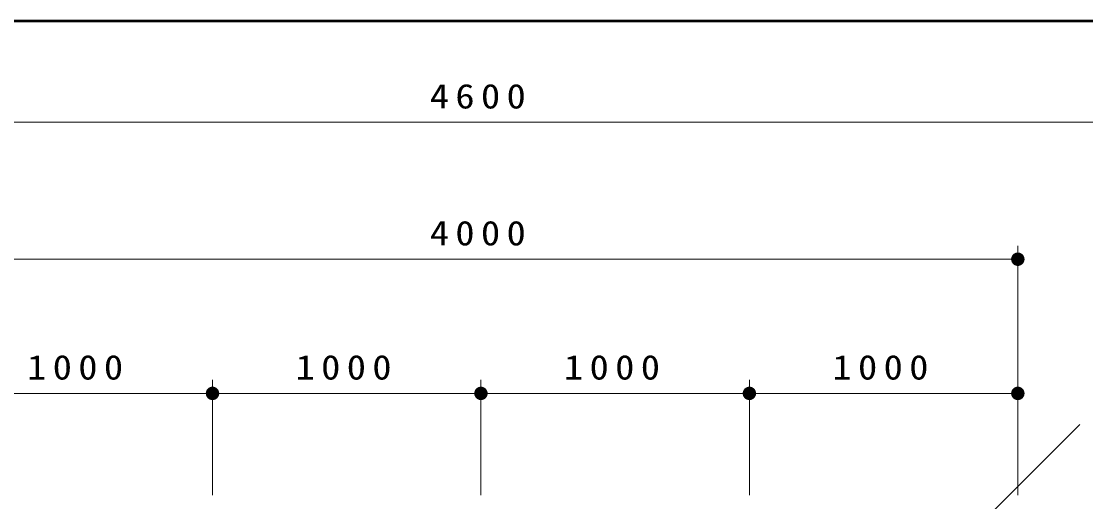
# Model space of a CAD drawing. Units: millimetres on the paper, scale 1:50. Extents: x -365 to 0, y 0 to 257.
# Drawn here: x -140.8 to -61.4, y 221.2 to 257 of the extents above; entities that cross this region are included whole.
import ezdxf

# ---------------------------------------------------------------- set-up
doc = ezdxf.new("R2010")
doc.units = ezdxf.units.MM
doc.layers.add('LY_1', color=7, linetype='Continuous', lineweight=25)
doc.layers.add('LY_2', color=7, linetype='Continuous', lineweight=13)
doc.styles.add('ＭＳ ゴシック', font='')
doc.styles.get('ＭＳ ゴシック').set_extended_font_data('MS Gothic')

# ---------------------------------------------------------------- blocks, each defined once
blk = doc.blocks.new('filled_dot')
at = {"color": 0, "linetype": 'Continuous', "lineweight": -2, "const_width": 1.25}
blk.add_lwpolyline([(-0.625, 0, 1), (0.625, 0, 1)], format="xyb", close=True, dxfattribs=at)

msp = doc.modelspace()

# ---------------------------------------------------------------- linework, layer by layer
at = {"layer": 'LY_1', "lineweight": 13}
for p, q in [((-152.505, 249.471), (-60.505, 249.471)), ((-66.505, 229.19), (-66.505, 240.268)), ((-146.505, 239.268), (-66.505, 239.268)), ((-126.505, 221.695), (-126.505, 230.268)), ((-106.505, 221.695), (-106.505, 230.268)), ((-86.505, 221.695), (-86.505, 230.268)), ((-66.505, 221.695), (-66.505, 230.268)), ((-146.505, 229.268), (-126.505, 229.268)), ((-126.505, 229.268), (-106.505, 229.268)), ((-106.505, 229.268), (-86.505, 229.268)), ((-86.505, 229.268), (-66.505, 229.268)), ((-71.172, 217.671), (-61.889, 226.954))]:
    msp.add_line(p, q, dxfattribs=at)
at = {"layer": 'LY_2', "lineweight": 50}
msp.add_line((0, 257), (-365, 257), dxfattribs=at)

# ---------------------------------------------------------------- block references
at = {"layer": 'LY_1', "lineweight": 13, "xscale": 0.4, "yscale": 0.4, "rotation": 180}
for p in [(-66.505, 239.268), (-126.505, 229.268), (-106.505, 229.268), (-86.505, 229.268), (-66.505, 229.268)]:
    msp.add_blockref('filled_dot', p, dxfattribs=at)
at = {"layer": 'LY_1', "lineweight": 13, "xscale": 0.4, "yscale": 0.4}
for p in [(-126.505, 229.268), (-106.505, 229.268), (-86.505, 229.268)]:
    msp.add_blockref('filled_dot', p, dxfattribs=at)

# ---------------------------------------------------------------- texts
at = {"layer": 'LY_1', "char_height": 1.833, "attachment_point": 8, "style": 'ＭＳ ゴシック'}
for s, insert in [('\\T1.33;\\W1.15;4600', (-106.505, 250.471)), ('\\T1.33;\\W1.15;4000', (-106.505, 240.268)), ('\\T1.33;\\W1.15;1000', (-136.505, 230.268)), ('\\T1.33;\\W1.15;1000', (-116.505, 230.268)), ('\\T1.33;\\W1.15;1000', (-96.505, 230.268)), ('\\T1.33;\\W1.15;1000', (-76.505, 230.268))]:
    msp.add_mtext(s, dxfattribs=dict(at, insert=insert))

doc.saveas('drawing.dxf')
